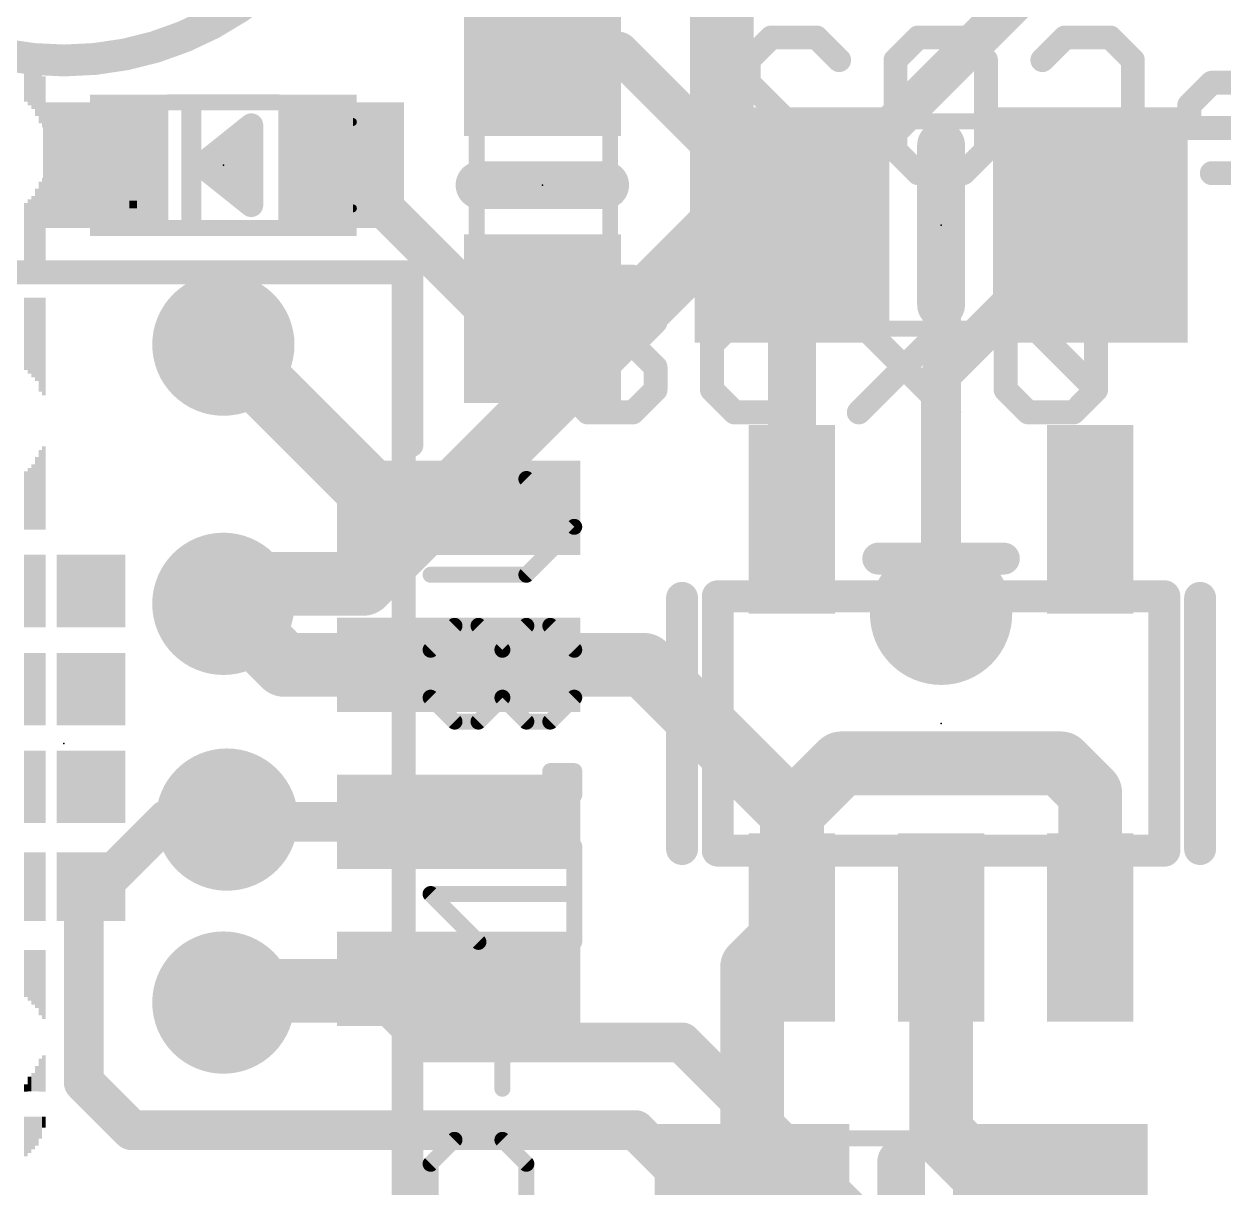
# Model space of a CAD drawing. Extents: x -2.3 to 25.5, y -0.1 to 17.9.
# Drawn here: x 2.29 to 9.93, y 6.06 to 13.47 of the extents above; entities that cross this region are included whole.
import ezdxf

# ---------------------------------------------------------------- set-up
doc = ezdxf.new("R2010")
doc.units = 0
for name, color, linetype in [('1', 12, 'CONTINUOUS'), ('16', 5, 'CONTINUOUS'), ('18', 110, 'CONTINUOUS'), ('21', 40, 'CONTINUOUS'), ('22', 6, 'CONTINUOUS'), ('23', 40, 'CONTINUOUS'), ('27', 4, 'CONTINUOUS'), ('51', 253, 'CONTINUOUS')]:
    doc.layers.add(name, color=color, linetype=linetype)

# ---------------------------------------------------------------- blocks, each defined once
blk = doc.blocks.new('RECT')
blk.add_solid([(-0.5, -0.5), (0.5, -0.5), (-0.5, 0.5), (0.5, 0.5)])
blk = doc.blocks.new('ROUNDV')
at = {"const_width": 0.5}
blk.add_lwpolyline([(0, -0.25, 1), (0, 0.25, 1), (0, -0.25)], format="xyb", dxfattribs=at)

msp = doc.modelspace()

# ---------------------------------------------------------------- linework, layer by layer
at = {"layer": '1'}
for points, const_width in [([(7.178, 12.192), (9.21, 14.224)], 0.254), ([(5.588, 13.296), (6.074, 13.296)], 0.254), ([(6.074, 13.296), (7.178, 12.192)], 0.254), ([(4.306, 12.573), (5.283, 11.596)], 0.254), ([(7.178, 12.192), (7.178, 10.3171)], 0.3048), ([(9.078, 12.192), (8.128, 11.242)], 0.254), ([(5.283, 11.596), (5.588, 11.596)], 0.254), ([(4.596, 10.39), (3.556, 11.43)], 0.4064), ([(8.128, 11.242), (8.128, 9.7155)], 0.254), ([(5.054, 10.39), (4.596, 10.39)], 0.4064), ([(3.945, 9.39), (3.556, 9.779)], 0.4064), ([(5.054, 9.39), (3.945, 9.39)], 0.4064), ([(5.054, 9.39), (6.236, 9.39)], 0.4064), ([(6.236, 9.39), (7.178, 8.448)], 0.4064), ([(7.493, 8.763), (7.178, 8.448)], 0.4064), ([(8.89, 8.763), (7.493, 8.763)], 0.4064), ([(9.078, 8.575), (8.89, 8.763)], 0.4064), ([(9.078, 7.7169), (9.078, 8.575)], 0.4064), ([(7.178, 8.448), (7.178, 7.7169)], 0.4064), ([(3.5786, 8.39), (3.5786, 8.4046)], 0.254), ([(5.054, 8.39), (3.5786, 8.39)], 0.254), ([(7.178, 7.7169), (6.924, 7.4629)], 0.4064), ([(8.128, 7.7169), (8.128, 6.411)], 0.4064), ([(6.924, 7.4629), (6.924, 5.715)], 0.4064), ([(3.707, 7.39), (3.556, 7.239)], 0.254), ([(5.054, 7.39), (3.707, 7.39)], 0.254), ([(8.824, 5.715), (8.128, 6.411)], 0.4064)]:
    msp.add_lwpolyline(points, dxfattribs=dict(at, const_width=const_width))
for points, const_width in [([(5.588, 13.3595, 1), (5.588, 13.2325)], 0.127), ([(6.1189, 13.3409, 1), (6.0291, 13.2511)], 0.127), ([(6.074, 13.2325, 1), (6.074, 13.3595)], 0.127), ([(4.3509, 12.6179, 1), (4.2611, 12.5281)], 0.127), ([(7.2542, 12.192, 1), (7.1018, 12.192)], 0.1524), ([(9.1229, 12.1471, 1), (9.0331, 12.2369)], 0.127), ([(7.1331, 12.2369, 1), (7.2229, 12.1471)], 0.127), ([(7.1331, 12.1471, 1), (7.2229, 12.2369)], 0.127), ([(5.283, 11.6595, 1), (5.283, 11.5325)], 0.127), ([(5.2381, 11.5511, 1), (5.3279, 11.6409)], 0.127), ([(5.588, 11.5325, 1), (5.588, 11.6595)], 0.127), ([(3.6278, 11.5018, 1), (3.4842, 11.3582)], 0.2032), ([(8.1915, 11.242, 1), (8.0645, 11.242)], 0.127), ([(8.0831, 11.2869, 1), (8.1729, 11.1971)], 0.127), ([(4.596, 10.4916, 1), (4.596, 10.2884)], 0.2032), ([(4.5242, 10.3182, 1), (4.6678, 10.4618)], 0.2032), ([(5.054, 10.2884, 1), (5.054, 10.4916)], 0.2032), ([(7.1018, 10.3171, 1), (7.2542, 10.3171)], 0.1524), ([(3.6278, 9.8508, 1), (3.4842, 9.7072)], 0.2032), ([(8.0645, 9.7155, 1), (8.1915, 9.7155)], 0.127), ([(3.945, 9.4916, 1), (3.945, 9.2884)], 0.2032), ([(3.8732, 9.3182, 1), (4.0168, 9.4618)], 0.2032), ([(5.054, 9.4916, 1), (5.054, 9.2884)], 0.2032), ([(5.054, 9.2884, 1), (5.054, 9.4916)], 0.2032), ([(6.3078, 9.4618, 1), (6.1642, 9.3182)], 0.2032), ([(6.236, 9.2884, 1), (6.236, 9.4916)], 0.2032), ([(7.493, 8.8646, 1), (7.493, 8.6614)], 0.2032), ([(7.5648, 8.6912, 1), (7.4212, 8.8348)], 0.2032), ([(8.9618, 8.8348, 1), (8.8182, 8.6912)], 0.2032), ([(8.89, 8.6614, 1), (8.89, 8.8646)], 0.2032), ([(9.1796, 8.575, 1), (8.9764, 8.575)], 0.2032), ([(9.0062, 8.5032, 1), (9.1498, 8.6468)], 0.2032), ([(7.2796, 8.448, 1), (7.0764, 8.448)], 0.2032), ([(7.1062, 8.5198, 1), (7.2498, 8.3762)], 0.2032), ([(7.1062, 8.3762, 1), (7.2498, 8.5198)], 0.2032), ([(3.6421, 8.4046, 1), (3.5151, 8.4046)], 0.127), ([(3.5786, 8.4535, 1), (3.5786, 8.3265)], 0.127), ([(5.054, 8.3265, 1), (5.054, 8.4535)], 0.127), ([(3.5151, 8.39, 1), (3.6421, 8.39)], 0.127), ([(7.2498, 7.6451, 1), (7.1062, 7.7887)], 0.2032), ([(8.2296, 7.7169, 1), (8.0264, 7.7169)], 0.2032), ([(7.0764, 7.7169, 1), (7.2796, 7.7169)], 0.2032), ([(8.9764, 7.7169, 1), (9.1796, 7.7169)], 0.2032), ([(7.0256, 7.4629, 1), (6.8224, 7.4629)], 0.2032), ([(6.8522, 7.5347, 1), (6.9958, 7.3911)], 0.2032), ([(3.707, 7.4535, 1), (3.707, 7.3265)], 0.127), ([(3.7519, 7.3451, 1), (3.6621, 7.4349)], 0.127), ([(5.054, 7.3265, 1), (5.054, 7.4535)], 0.127), ([(3.5111, 7.2839, 1), (3.6009, 7.1941)], 0.127), ([(8.1998, 6.4828, 1), (8.0562, 6.3392)], 0.2032), ([(8.0264, 6.411, 1), (8.2296, 6.411)], 0.2032)]:
    msp.add_lwpolyline(points, format="xyb", dxfattribs=dict(at, const_width=const_width))
at = {"layer": '16'}
for points, const_width in [([(6.731, 13.9954), (6.731, 12.192)], 0.4064), ([(6.731, 12.192), (4.445, 9.906)], 0.4064), ([(3.556, 9.906), (3.556, 9.779)], 0.4064), ([(4.445, 9.906), (3.556, 9.906)], 0.4064), ([(3.1976, 8.4046), (2.667, 7.874)], 0.254), ([(3.5786, 8.4046), (3.1976, 8.4046)], 0.254), ([(2.667, 7.874), (2.667, 6.731)], 0.254), ([(3.556, 7.239), (4.5952, 7.239)], 0.254), ([(4.5952, 7.239), (4.8492, 6.985)], 0.254), ([(6.477, 6.985), (4.8492, 6.985)], 0.254), ([(7.62, 5.842), (6.477, 6.985)], 0.254), ([(2.667, 6.731), (2.9718, 6.4262)], 0.254), ([(2.9718, 6.4262), (6.1819, 6.4262)], 0.254), ([(6.1819, 6.4262), (7.7821, 4.826)], 0.254)]:
    msp.add_lwpolyline(points, dxfattribs=dict(at, const_width=const_width))
for points, const_width in [([(6.8028, 12.1202, 1), (6.6592, 12.2638)], 0.2032), ([(6.6294, 12.192, 1), (6.8326, 12.192)], 0.2032), ([(3.6576, 9.906, 1), (3.4544, 9.906)], 0.2032), ([(3.556, 10.0076, 1), (3.556, 9.8044)], 0.2032), ([(4.445, 9.8044, 1), (4.445, 10.0076)], 0.2032), ([(4.3732, 9.9778, 1), (4.5168, 9.8342)], 0.2032), ([(3.4544, 9.779, 1), (3.6576, 9.779)], 0.2032), ([(3.1976, 8.4681, 1), (3.1976, 8.3411)], 0.127), ([(3.2425, 8.3597, 1), (3.1527, 8.4495)], 0.127), ([(3.5786, 8.3411, 1), (3.5786, 8.4681)], 0.127), ([(2.7305, 7.874, 1), (2.6035, 7.874)], 0.127), ([(2.6221, 7.9189, 1), (2.7119, 7.8291)], 0.127), ([(3.556, 7.3025, 1), (3.556, 7.1755)], 0.127), ([(4.6401, 7.2839, 1), (4.5503, 7.1941)], 0.127), ([(4.5952, 7.1755, 1), (4.5952, 7.3025)], 0.127), ([(4.8492, 7.0485, 1), (4.8492, 6.9215)], 0.127), ([(6.5219, 7.0299, 1), (6.4321, 6.9401)], 0.127), ([(6.477, 6.9215, 1), (6.477, 7.0485)], 0.127), ([(4.8043, 6.9401, 1), (4.8941, 7.0299)], 0.127), ([(2.7119, 6.7759, 1), (2.6221, 6.6861)], 0.127), ([(2.6035, 6.731, 1), (2.7305, 6.731)], 0.127), ([(2.9718, 6.4897, 1), (2.9718, 6.3627)], 0.127), ([(2.9269, 6.3813, 1), (3.0167, 6.4711)], 0.127), ([(6.2268, 6.4711, 1), (6.137, 6.3813)], 0.127), ([(6.1819, 6.3627, 1), (6.1819, 6.4897)], 0.127)]:
    msp.add_lwpolyline(points, format="xyb", dxfattribs=dict(at, const_width=const_width))
at = {"layer": '21'}
for points, const_width in [([(2.54, 13.24, 1), (2.54, 17.24, 1), (2.54, 13.24)], 0.2032), ([(3.7021, 12.8397, 1), (3.7021, 12.7635)], 0.0762), ([(3.7719, 12.827, 1), (3.6957, 12.827)], 0.0762), ([(3.7576, 12.7972, 1), (3.71, 12.8568)], 0.0762), ([(3.7338, 12.7635, 1), (3.7338, 12.8397)], 0.0762), ([(8.2042, 12.7, 1), (8.0518, 12.7)], 0.1524), ([(3.5116, 12.6873, 1), (3.5116, 12.6111)], 0.0762), ([(3.7338, 12.6111, 1), (3.7338, 12.6873)], 0.0762), ([(3.4401, 12.6028, 1), (3.3925, 12.5432)], 0.0762), ([(3.3925, 12.6028, 1), (3.4401, 12.5432)], 0.0762), ([(3.5116, 12.5349, 1), (3.5116, 12.4587)], 0.0762), ([(3.7338, 12.4587, 1), (3.7338, 12.5349)], 0.0762), ([(5.188, 12.5222, 1), (5.188, 12.3698)], 0.1524), ([(5.988, 12.3698, 1), (5.988, 12.5222)], 0.1524), ([(3.7021, 12.3825, 1), (3.7021, 12.3063)], 0.0762), ([(3.71, 12.2892, 1), (3.7576, 12.3488)], 0.0762), ([(3.7338, 12.3063, 1), (3.7338, 12.3825)], 0.0762), ([(3.6957, 12.319, 1), (3.7719, 12.319)], 0.0762), ([(4.7921, 11.89, 1), (4.7159, 11.89)], 0.0762), ([(4.754, 11.8519, 1), (4.754, 11.9281)], 0.0762), ([(8.0518, 11.684, 1), (8.2042, 11.684)], 0.1524), ([(4.7159, 10.79, 1), (4.7921, 10.79)], 0.0762), ([(7.728, 10.1178, 1), (7.728, 10.0162)], 0.1016), ([(8.528, 10.0162, 1), (8.528, 10.1178)], 0.1016), ([(6.5288, 9.817, 1), (6.4272, 9.817)], 0.1016), ([(9.8288, 9.817, 1), (9.7272, 9.817)], 0.1016), ([(6.4272, 8.217, 1), (6.5288, 8.217)], 0.1016), ([(9.7272, 8.217, 1), (9.8288, 8.217)], 0.1016), ([(4.7921, 6.99, 1), (4.7159, 6.99)], 0.0762), ([(7.9502, 6.223, 1), (7.7978, 6.223)], 0.1524)]:
    msp.add_lwpolyline(points, format="xyb", dxfattribs=dict(at, const_width=const_width))
for points, const_width in [([(3.7338, 12.827), (3.4163, 12.573)], 0.1524), ([(3.7021, 12.8016), (3.7338, 12.8016)], 0.1524), ([(3.7338, 12.319), (3.7338, 12.827)], 0.1524), ([(8.128, 12.7), (8.128, 11.684)], 0.3048), ([(3.5116, 12.6492), (3.7338, 12.6492)], 0.1524), ([(3.4163, 12.573), (3.7338, 12.319)], 0.1524), ([(3.5116, 12.4968), (3.7338, 12.4968)], 0.1524), ([(5.988, 12.446), (5.188, 12.446)], 0.3048), ([(3.7021, 12.3444), (3.7338, 12.3444)], 0.1524), ([(2.154, 11.89), (4.754, 11.89)], 0.1524), ([(4.754, 11.89), (4.754, 10.79)], 0.1524), ([(7.728, 10.067), (8.528, 10.067)], 0.2032), ([(6.478, 9.817), (6.478, 8.217)], 0.2032), ([(9.778, 9.817), (9.778, 8.217)], 0.2032), ([(4.754, 6.99), (4.754, 5.79)], 0.1524), ([(7.874, 6.223), (7.874, 5.207)], 0.3048)]:
    msp.add_lwpolyline(points, dxfattribs=dict(at, const_width=const_width))
at = {"layer": '22', "const_width": 0.1524}
for points in [[(6.9022, 13.2425), (7.0463, 13.3865)], [(7.0463, 13.3865), (7.3344, 13.3865)], [(7.3344, 13.3865), (7.4785, 13.2425)], [(7.8377, 13.2425), (7.9818, 13.3865)], [(7.9818, 13.3865), (8.2699, 13.3865)], [(8.2699, 13.3865), (8.414, 13.2425)], [(8.7733, 13.2425), (8.9173, 13.3865)], [(8.9173, 13.3865), (9.2054, 13.3865)], [(9.2054, 13.3865), (9.3495, 13.2425)], [(6.9022, 13.0984), (6.9022, 13.2425)], [(7.8377, 12.6663), (7.8377, 13.2425)], [(8.414, 13.2425), (8.414, 12.6663)], [(9.3495, 13.2425), (9.3495, 12.6663)], [(7.4785, 12.5222), (6.9022, 13.0984)], [(9.8528, 13.0984), (9.7088, 12.9544)], [(10.141, 13.0984), (9.8528, 13.0984)], [(9.7088, 12.9544), (9.7088, 12.8103)], [(9.7088, 12.8103), (10.285, 12.8103)], [(7.9818, 12.5222), (7.8377, 12.6663)], [(8.414, 12.6663), (8.2699, 12.5222)], [(8.9173, 12.5222), (8.7733, 12.6663)], [(9.3495, 12.6663), (9.2054, 12.5222)], [(6.9022, 12.5222), (7.4785, 12.5222)], [(8.2699, 12.5222), (7.9818, 12.5222)], [(9.2054, 12.5222), (8.9173, 12.5222)], [(9.8528, 12.5222), (10.141, 12.5222)], [(5.8769, 11.8625), (5.7328, 11.7185)], [(6.165, 11.8625), (5.8769, 11.8625)], [(6.3091, 11.7185), (6.165, 11.8625)], [(6.6684, 11.8625), (7.2446, 11.8625)], [(7.2446, 11.8625), (7.2446, 11.4304)], [(8.6834, 11.8625), (8.5394, 11.7185)], [(8.9716, 11.8625), (8.6834, 11.8625)], [(9.1156, 11.7185), (8.9716, 11.8625)], [(5.7328, 11.7185), (5.7328, 11.5744)], [(6.3091, 11.5744), (6.3091, 11.7185)], [(8.5394, 11.7185), (8.5394, 11.1423)], [(9.1156, 11.1423), (8.5394, 11.7185)], [(9.1156, 11.1423), (9.1156, 11.7185)], [(5.7328, 11.5744), (5.8769, 11.4304)], [(6.165, 11.4304), (6.3091, 11.5744)], [(6.8124, 11.5744), (6.6684, 11.4304)], [(6.9565, 11.5744), (6.8124, 11.5744)], [(7.2446, 11.4304), (6.9565, 11.5744)], [(8.1801, 11.5744), (7.6039, 10.9982)], [(8.1801, 10.9982), (7.6039, 11.5744)], [(5.8769, 11.4304), (5.7328, 11.2863)], [(6.165, 11.4304), (5.8769, 11.4304)], [(6.3091, 11.2863), (6.165, 11.4304)], [(6.6684, 11.4304), (6.6684, 11.1423)], [(5.7328, 11.2863), (5.7328, 11.1423)], [(6.3091, 11.1423), (6.3091, 11.2863)], [(5.7328, 11.1423), (5.8769, 10.9982)], [(6.165, 10.9982), (6.3091, 11.1423)], [(6.6684, 11.1423), (6.8124, 10.9982)], [(7.1005, 10.9982), (7.2446, 11.1423)], [(8.5394, 11.1423), (8.6834, 10.9982)], [(8.9716, 10.9982), (9.1156, 11.1423)], [(5.8769, 10.9982), (6.165, 10.9982)], [(6.8124, 10.9982), (7.1005, 10.9982)], [(8.6834, 10.9982), (8.9716, 10.9982)]]:
    msp.add_lwpolyline(points, dxfattribs=at)
at = {"layer": '22', "const_width": 0.0762}
for points in [[(7.0463, 13.4246, 1), (7.0463, 13.3484)], [(7.0732, 13.3596, 1), (7.0193, 13.4135)], [(7.3613, 13.4135, 1), (7.3075, 13.3596)], [(7.3344, 13.3484, 1), (7.3344, 13.4246)], [(7.9818, 13.4246, 1), (7.9818, 13.3484)], [(8.0087, 13.3596, 1), (7.9549, 13.4135)], [(8.2969, 13.4135, 1), (8.243, 13.3596)], [(8.2699, 13.3484, 1), (8.2699, 13.4246)], [(8.9173, 13.4246, 1), (8.9173, 13.3484)], [(8.9443, 13.3596, 1), (8.8904, 13.4135)], [(9.2324, 13.4135, 1), (9.1785, 13.3596)], [(9.2054, 13.3484, 1), (9.2054, 13.4246)], [(6.9403, 13.2425, 1), (6.8641, 13.2425)], [(6.8753, 13.2694, 1), (6.9292, 13.2155)], [(7.4515, 13.2155, 1), (7.5054, 13.2694)], [(7.8758, 13.2425, 1), (7.7996, 13.2425)], [(7.8108, 13.2694, 1), (7.8647, 13.2155)], [(8.4521, 13.2425, 1), (8.3759, 13.2425)], [(8.387, 13.2155, 1), (8.4409, 13.2694)], [(8.7463, 13.2694, 1), (8.8002, 13.2155)], [(9.3876, 13.2425, 1), (9.3114, 13.2425)], [(9.3225, 13.2155, 1), (9.3764, 13.2694)], [(6.9292, 13.1254, 1), (6.8753, 13.0715)], [(9.8528, 13.1365, 1), (9.8528, 13.0603)], [(9.8798, 13.0715, 1), (9.8259, 13.1254)], [(6.8641, 13.0984, 1), (6.9403, 13.0984)], [(9.6818, 12.9813, 1), (9.7357, 12.9274)], [(9.7469, 12.9544, 1), (9.6707, 12.9544)], [(9.7088, 12.8484, 1), (9.7088, 12.7722)], [(9.6707, 12.8103, 1), (9.7469, 12.8103)], [(7.8647, 12.6932, 1), (7.8108, 12.6393)], [(7.7996, 12.6663, 1), (7.8758, 12.6663)], [(8.3759, 12.6663, 1), (8.4521, 12.6663)], [(8.4409, 12.6393, 1), (8.387, 12.6932)], [(8.8002, 12.6932, 1), (8.7463, 12.6393)], [(9.3114, 12.6663, 1), (9.3876, 12.6663)], [(9.3764, 12.6393, 1), (9.3225, 12.6932)], [(6.9022, 12.5603, 1), (6.9022, 12.4841)], [(7.4515, 12.4953, 1), (7.5054, 12.5491)], [(7.4785, 12.4841, 1), (7.4785, 12.5603)], [(7.9818, 12.5603, 1), (7.9818, 12.4841)], [(7.9549, 12.4953, 1), (8.0087, 12.5491)], [(8.243, 12.5491, 1), (8.2969, 12.4953)], [(8.2699, 12.4841, 1), (8.2699, 12.5603)], [(8.9173, 12.5603, 1), (8.9173, 12.4841)], [(8.8904, 12.4953, 1), (8.9443, 12.5491)], [(9.1785, 12.5491, 1), (9.2324, 12.4953)], [(9.2054, 12.4841, 1), (9.2054, 12.5603)], [(9.8528, 12.5603, 1), (9.8528, 12.4841)], [(5.8769, 11.9006, 1), (5.8769, 11.8244)], [(5.9038, 11.8356, 1), (5.8499, 11.8895)], [(6.1919, 11.8895, 1), (6.1381, 11.8356)], [(6.165, 11.8244, 1), (6.165, 11.9006)], [(6.6684, 11.9006, 1), (6.6684, 11.8244)], [(7.2827, 11.8625, 1), (7.2065, 11.8625)], [(7.2446, 11.8244, 1), (7.2446, 11.9006)], [(8.6834, 11.9006, 1), (8.6834, 11.8244)], [(8.7104, 11.8356, 1), (8.6565, 11.8895)], [(8.9985, 11.8895, 1), (8.9446, 11.8356)], [(8.9716, 11.8244, 1), (8.9716, 11.9006)], [(5.7709, 11.7185, 1), (5.6947, 11.7185)], [(5.7059, 11.7454, 1), (5.7598, 11.6915)], [(6.3472, 11.7185, 1), (6.271, 11.7185)], [(6.2821, 11.6915, 1), (6.336, 11.7454)], [(8.5663, 11.7454, 1), (8.5124, 11.6915)], [(8.5124, 11.7454, 1), (8.5663, 11.6915)], [(8.5775, 11.7185, 1), (8.5013, 11.7185)], [(9.1537, 11.7185, 1), (9.0775, 11.7185)], [(9.0887, 11.6915, 1), (9.1426, 11.7454)], [(5.7598, 11.6014, 1), (5.7059, 11.5475)], [(6.336, 11.5475, 1), (6.2821, 11.6014)], [(6.8124, 11.6125, 1), (6.8124, 11.5363)], [(6.8393, 11.5475, 1), (6.7855, 11.6014)], [(6.9735, 11.6085, 1), (6.9394, 11.5403)], [(6.9565, 11.5363, 1), (6.9565, 11.6125)], [(7.6308, 11.6014, 1), (7.5769, 11.5475)], [(8.207, 11.5475, 1), (8.1532, 11.6014)], [(5.6947, 11.5744, 1), (5.7709, 11.5744)], [(6.271, 11.5744, 1), (6.3472, 11.5744)], [(5.8769, 11.4685, 1), (5.8769, 11.3923)], [(5.9038, 11.4034, 1), (5.8499, 11.4573)], [(5.8499, 11.4034, 1), (5.9038, 11.4573)], [(6.1919, 11.4573, 1), (6.1381, 11.4034)], [(6.1381, 11.4573, 1), (6.1919, 11.4034)], [(6.165, 11.3923, 1), (6.165, 11.4685)], [(6.6414, 11.4573, 1), (6.6953, 11.4034)], [(6.7065, 11.4304, 1), (6.6303, 11.4304)], [(7.2065, 11.4304, 1), (7.2827, 11.4304)], [(7.2275, 11.3963, 1), (7.2616, 11.4644)], [(5.7709, 11.2863, 1), (5.6947, 11.2863)], [(5.7059, 11.3133, 1), (5.7598, 11.2594)], [(6.3472, 11.2863, 1), (6.271, 11.2863)], [(6.2821, 11.2594, 1), (6.336, 11.3133)], [(5.7598, 11.1692, 1), (5.7059, 11.1153)], [(5.6947, 11.1423, 1), (5.7709, 11.1423)], [(6.271, 11.1423, 1), (6.3472, 11.1423)], [(6.336, 11.1153, 1), (6.2821, 11.1692)], [(6.6953, 11.1692, 1), (6.6414, 11.1153)], [(6.6303, 11.1423, 1), (6.7065, 11.1423)], [(7.2715, 11.1153, 1), (7.2176, 11.1692)], [(8.5663, 11.1692, 1), (8.5124, 11.1153)], [(8.5013, 11.1423, 1), (8.5775, 11.1423)], [(9.0775, 11.1423, 1), (9.1537, 11.1423)], [(9.1426, 11.1153, 1), (9.0887, 11.1692)], [(9.0887, 11.1153, 1), (9.1426, 11.1692)], [(5.8769, 11.0363, 1), (5.8769, 10.9601)], [(5.8499, 10.9713, 1), (5.9038, 11.0251)], [(6.1381, 11.0251, 1), (6.1919, 10.9713)], [(6.165, 10.9601, 1), (6.165, 11.0363)], [(6.8124, 11.0363, 1), (6.8124, 10.9601)], [(6.7855, 10.9713, 1), (6.8393, 11.0251)], [(7.0736, 11.0251, 1), (7.1275, 10.9713)], [(7.1005, 10.9601, 1), (7.1005, 11.0363)], [(7.5769, 11.0251, 1), (7.6308, 10.9713)], [(8.1532, 10.9713, 1), (8.207, 11.0251)], [(8.6834, 11.0363, 1), (8.6834, 10.9601)], [(8.6565, 10.9713, 1), (8.7104, 11.0251)], [(8.9446, 11.0251, 1), (8.9985, 10.9713)], [(8.9716, 10.9601, 1), (8.9716, 11.0363)]]:
    msp.add_lwpolyline(points, format="xyb", dxfattribs=at)
at = {"layer": '23'}
for p in [(3.556, 12.573), (5.588, 12.446), (8.128, 12.192), (8.128, 9.017), (2.54, 8.89)]:
    msp.add_point(p, dxfattribs=at)
at = {"layer": '27', "const_width": 0.1016}
for points in [[(5.4861, 10.5744), (4.876, 10.5744)], [(5.7912, 10.2693), (5.4861, 10.5744)], [(5.4861, 9.9643), (5.7912, 10.2693)], [(4.876, 9.9643), (5.4861, 9.9643)], [(4.876, 9.4863), (5.0286, 9.6389)], [(5.0286, 9.6389), (5.1811, 9.6389)], [(5.1811, 9.6389), (5.3336, 9.4863)], [(5.3336, 9.4863), (5.4861, 9.6389)], [(5.4861, 9.6389), (5.6387, 9.6389)], [(5.6387, 9.6389), (5.7912, 9.4863)], [(4.876, 9.1813), (4.876, 9.4863)], [(5.3336, 9.1813), (5.3336, 9.4863)], [(5.7912, 9.4863), (5.7912, 9.1813)], [(5.0286, 9.0288), (4.876, 9.1813)], [(5.3336, 9.1813), (5.1811, 9.0288)], [(5.4861, 9.0288), (5.3336, 9.1813)], [(5.7912, 9.1813), (5.6387, 9.0288)], [(5.1811, 9.0288), (5.0286, 9.0288)], [(5.6387, 9.0288), (5.4861, 9.0288)], [(5.6387, 8.561), (5.6387, 8.7135)], [(5.6387, 8.7135), (5.7912, 8.7135)], [(5.7912, 8.7135), (5.7912, 8.561)], [(5.7912, 8.561), (5.6387, 8.561)], [(5.7912, 7.6255), (5.7912, 8.2356)], [(5.1811, 7.6255), (4.876, 7.9305)], [(4.876, 7.9305), (5.7912, 7.9305)], [(5.3336, 6.69), (5.3336, 7.3001)], [(4.876, 6.212), (5.0286, 6.3646)], [(5.0286, 6.3646), (5.3336, 6.3646)], [(5.3336, 6.3646), (5.4861, 6.212)], [(4.876, 5.7544), (4.876, 6.212)], [(5.4861, 6.212), (5.4861, 5.7544)]]:
    msp.add_lwpolyline(points, dxfattribs=at)
at = {"layer": '27', "const_width": 0.0508}
for points in [[(4.876, 10.5998, 1), (4.876, 10.549)], [(5.5041, 10.5924, 1), (5.4682, 10.5564)], [(5.4861, 10.549, 1), (5.4861, 10.5998)], [(5.8092, 10.2514, 1), (5.7732, 10.2873)], [(5.7732, 10.2514, 1), (5.8092, 10.2873)], [(4.876, 9.9897, 1), (4.876, 9.9389)], [(5.4861, 9.9389, 1), (5.4861, 9.9897)], [(5.4682, 9.9822, 1), (5.5041, 9.9463)], [(5.0286, 9.6643, 1), (5.0286, 9.6135)], [(5.0465, 9.6209, 1), (5.0106, 9.6568)], [(5.199, 9.6568, 1), (5.1631, 9.6209)], [(5.1811, 9.6135, 1), (5.1811, 9.6643)], [(5.4861, 9.6643, 1), (5.4861, 9.6135)], [(5.5041, 9.6209, 1), (5.4682, 9.6568)], [(5.6566, 9.6568, 1), (5.6207, 9.6209)], [(5.6387, 9.6135, 1), (5.6387, 9.6643)], [(4.9014, 9.4863, 1), (4.8506, 9.4863)], [(4.8581, 9.5043, 1), (4.894, 9.4684)], [(5.359, 9.4863, 1), (5.3082, 9.4863)], [(5.3156, 9.5043, 1), (5.3516, 9.4684)], [(5.3156, 9.4684, 1), (5.3516, 9.5043)], [(5.8166, 9.4863, 1), (5.7658, 9.4863)], [(5.7732, 9.4684, 1), (5.8092, 9.5043)], [(4.8506, 9.1813, 1), (4.9014, 9.1813)], [(4.894, 9.1992, 1), (4.8581, 9.1633)], [(5.3516, 9.1992, 1), (5.3156, 9.1633)], [(5.3082, 9.1813, 1), (5.359, 9.1813)], [(5.3516, 9.1633, 1), (5.3156, 9.1992)], [(5.7658, 9.1813, 1), (5.8166, 9.1813)], [(5.8092, 9.1633, 1), (5.7732, 9.1992)], [(5.0286, 9.0542, 1), (5.0286, 9.0034)], [(5.0106, 9.0108, 1), (5.0465, 9.0467)], [(5.1631, 9.0467, 1), (5.199, 9.0108)], [(5.1811, 9.0034, 1), (5.1811, 9.0542)], [(5.4861, 9.0542, 1), (5.4861, 9.0034)], [(5.4682, 9.0108, 1), (5.5041, 9.0467)], [(5.6207, 9.0467, 1), (5.6566, 9.0108)], [(5.6387, 9.0034, 1), (5.6387, 9.0542)], [(5.6641, 8.7135, 1), (5.6133, 8.7135)], [(5.6387, 8.7389, 1), (5.6387, 8.6881)], [(5.8166, 8.7135, 1), (5.7658, 8.7135)], [(5.7912, 8.6881, 1), (5.7912, 8.7389)], [(5.6387, 8.5864, 1), (5.6387, 8.5356)], [(5.6133, 8.561, 1), (5.6641, 8.561)], [(5.7658, 8.561, 1), (5.8166, 8.561)], [(5.7912, 8.5356, 1), (5.7912, 8.5864)], [(5.8166, 8.2356, 1), (5.7658, 8.2356)], [(4.876, 7.9559, 1), (4.876, 7.9051)], [(4.894, 7.9485, 1), (4.8581, 7.9126)], [(5.7912, 7.9051, 1), (5.7912, 7.9559)], [(5.1631, 7.6075, 1), (5.199, 7.6434)], [(5.7658, 7.6255, 1), (5.8166, 7.6255)], [(5.359, 7.3001, 1), (5.3082, 7.3001)], [(5.3082, 6.69, 1), (5.359, 6.69)], [(5.0286, 6.39, 1), (5.0286, 6.3392)], [(5.0465, 6.3466, 1), (5.0106, 6.3825)], [(5.3516, 6.3825, 1), (5.3156, 6.3466)], [(5.3336, 6.3392, 1), (5.3336, 6.39)], [(4.9014, 6.212, 1), (4.8506, 6.212)], [(4.8581, 6.23, 1), (4.894, 6.1941)], [(5.5115, 6.212, 1), (5.4607, 6.212)], [(5.4682, 6.1941, 1), (5.5041, 6.23)]]:
    msp.add_lwpolyline(points, format="xyb", dxfattribs=at)
at = {"layer": '51'}
for points, const_width in [([(3.206, 12.973), (3.906, 12.973)], 0.1016), ([(5.169, 12.802), (5.169, 12.09)], 0.1016), ([(6.02, 12.802), (6.02, 12.09)], 0.1016), ([(7.747, 12.852), (8.509, 12.852)], 0.1016), ([(3.181, 12.173), (3.906, 12.173)], 0.1016), ([(0.454, 11.89), (4.704, 11.89)], 0.1524), ([(4.704, 11.89), (4.704, 5.79)], 0.1524), ([(7.772, 11.532), (8.509, 11.532)], 0.1016), ([(6.7056, 8.2066), (6.7056, 9.8274)], 0.2032), ([(6.7056, 9.8274), (9.5504, 9.8274)], 0.2032), ([(9.5504, 9.8274), (9.5504, 8.2066)], 0.2032), ([(9.5504, 8.2066), (6.7056, 8.2066)], 0.2032), ([(7.493, 6.375), (8.255, 6.375)], 0.1016)]:
    msp.add_lwpolyline(points, dxfattribs=dict(at, const_width=const_width))
for points, const_width in [([(3.206, 12.9984, 1), (3.206, 12.9476)], 0.0508), ([(3.906, 12.9476, 1), (3.906, 12.9984)], 0.0508), ([(2.756, 12.273, 0.9168), (2.756, 12.873)], 0.1016), ([(2.7582, 12.8983, 1), (2.7538, 12.8477)], 0.0508), ([(4.381, 12.848, 1), (4.381, 12.298)], 0.0508), ([(4.381, 12.8353, 1), (4.381, 12.8607)], 0.0254), ([(5.1944, 12.802, 1), (5.1436, 12.802)], 0.0508), ([(6.0454, 12.802, 1), (5.9946, 12.802)], 0.0508), ([(7.747, 12.8774, 1), (7.747, 12.8266)], 0.0508), ([(8.509, 12.8266, 1), (8.509, 12.8774)], 0.0508), ([(2.7538, 12.2983, 1), (2.7582, 12.2477)], 0.0508), ([(2.931, 12.148, 1), (2.931, 12.298, 1), (2.931, 12.148)], 0.0508), ([(4.381, 12.2853, 1), (4.381, 12.3107)], 0.0254), ([(3.181, 12.1984, 1), (3.181, 12.1476)], 0.0508), ([(3.906, 12.1476, 1), (3.906, 12.1984)], 0.0508), ([(5.1436, 12.09, 1), (5.1944, 12.09)], 0.0508), ([(5.9946, 12.09, 1), (6.0454, 12.09)], 0.0508), ([(4.7421, 11.89, 1), (4.6659, 11.89)], 0.0762), ([(4.704, 11.8519, 1), (4.704, 11.9281)], 0.0762), ([(7.772, 11.5574, 1), (7.772, 11.5066)], 0.0508), ([(8.509, 11.5066, 1), (8.509, 11.5574)], 0.0508), ([(6.7564, 9.8274, 1), (6.6548, 9.8274)], 0.1016), ([(6.7056, 9.8782, 1), (6.7056, 9.7766)], 0.1016), ([(9.6012, 9.8274, 1), (9.4996, 9.8274)], 0.1016), ([(9.5504, 9.7766, 1), (9.5504, 9.8782)], 0.1016), ([(6.7056, 8.2574, 1), (6.7056, 8.1558)], 0.1016), ([(6.6548, 8.2066, 1), (6.7564, 8.2066)], 0.1016), ([(9.4996, 8.2066, 1), (9.6012, 8.2066)], 0.1016), ([(9.5504, 8.1558, 1), (9.5504, 8.2574)], 0.1016), ([(7.493, 6.4004, 1), (7.493, 6.3496)], 0.0508), ([(8.255, 6.3496, 1), (8.255, 6.4004)], 0.0508)]:
    msp.add_lwpolyline(points, format="xyb", dxfattribs=dict(at, const_width=const_width))

# ---------------------------------------------------------------- block references
at = {"layer": '1', "xscale": 1.075, "rotation": 270}
for p in [(5.588, 13.296), (5.588, 11.596)]:
    msp.add_blockref('RECT', p, dxfattribs=at)
at = {"layer": '1', "xscale": 0.8, "yscale": 0.8, "rotation": 90}
for p in [(2.806, 12.573), (4.306, 12.573)]:
    msp.add_blockref('RECT', p, dxfattribs=at)
at = {"layer": '1'}
for p, xscale, yscale in [((7.178, 12.192), 1.24, 1.5), ((9.078, 12.192), 1.24, 1.5), ((7.178, 10.3171), 0.55, 1.2), ((9.078, 10.3171), 0.55, 1.2), ((5.054, 10.39), 1.55, 0.6), ((5.054, 9.39), 1.55, 0.6), ((5.054, 8.39), 1.55, 0.6), ((7.178, 7.7169), 0.55, 1.2), ((8.128, 7.7169), 0.55, 1.2), ((9.078, 7.7169), 0.55, 1.2), ((5.054, 7.39), 1.55, 0.6), ((6.924, 5.715), 1.24, 1.5), ((8.824, 5.715), 1.24, 1.5)]:
    msp.add_blockref('RECT', p, dxfattribs=dict(at, xscale=xscale, yscale=yscale))
at = {"layer": '18', "xscale": 0.9064, "yscale": 0.9064}
for p in [(3.556, 11.43), (3.556, 11.43), (3.556, 9.779), (3.556, 9.779), (8.128, 9.7155), (8.128, 9.7155), (3.5786, 8.4046), (3.5786, 8.4046), (3.556, 7.239), (3.556, 7.239)]:
    msp.add_blockref('ROUNDV', p, dxfattribs=at)
at = {"layer": '21', "xscale": 0.762, "yscale": 0.127, "rotation": 90}
msp.add_blockref('RECT', (3.3528, 12.573), dxfattribs=at)
at = {"layer": '22', "rotation": 270}
for p, xscale, yscale in [((2.2976, 13.1382), 0.3226, 0.0231), ((2.3207, 13.1153), 0.3226, 0.0231), ((2.3438, 13.0924), 0.3226, 0.0231), ((2.3669, 13.0581), 0.3454, 0.0231), ((2.39, 13.0124), 0.3454, 0.0231), ((2.413, 12.9769), 0.3251, 0.0229), ((2.39, 12.1806), 0.5766, 0.0231), ((2.413, 12.192), 0.5994, 0.0229), ((2.3669, 12.1577), 0.5309, 0.0231), ((2.2976, 12.112), 0.4394, 0.0231), ((2.3207, 12.1234), 0.4623, 0.0231), ((2.3438, 12.1349), 0.4851, 0.0231), ((2.2976, 11.4986), 0.4623, 0.0231), ((2.3207, 11.4871), 0.4851, 0.0231), ((2.3438, 11.4757), 0.508, 0.0231), ((2.3669, 11.4643), 0.5309, 0.0231), ((2.39, 11.43), 0.5994, 0.0231), ((2.413, 11.4186), 0.6223, 0.0229), ((2.413, 10.5169), 0.5309, 0.0229), ((2.3669, 10.4826), 0.4623, 0.0231), ((2.39, 10.5054), 0.508, 0.0231), ((2.3207, 10.4483), 0.3937, 0.0231), ((2.3438, 10.4597), 0.4166, 0.0231), ((2.2976, 10.4369), 0.3708, 0.0231), ((2.2976, 9.8603), 0.4623, 0.0231), ((2.3207, 9.8603), 0.4623, 0.0231), ((2.3438, 9.8603), 0.4623, 0.0231), ((2.3669, 9.8603), 0.4623, 0.0231), ((2.39, 9.8603), 0.4623, 0.0231), ((2.413, 9.8603), 0.4623, 0.0229), ((2.5053, 9.8603), 0.4623, 0.0231), ((2.5284, 9.8603), 0.4623, 0.0231), ((2.5516, 9.8603), 0.4623, 0.0231), ((2.5747, 9.8603), 0.4623, 0.0231), ((2.5978, 9.8603), 0.4623, 0.0231), ((2.6209, 9.8603), 0.4623, 0.0231), ((2.644, 9.8603), 0.4623, 0.0231), ((2.667, 9.8603), 0.4623, 0.0229), ((2.69, 9.8603), 0.4623, 0.0231), ((2.7131, 9.8603), 0.4623, 0.0231), ((2.7362, 9.8603), 0.4623, 0.0231), ((2.7593, 9.8603), 0.4623, 0.0231), ((2.7824, 9.8603), 0.4623, 0.0231), ((2.8056, 9.8603), 0.4623, 0.0231), ((2.8287, 9.8603), 0.4623, 0.0231), ((2.8518, 9.8603), 0.4623, 0.0231), ((2.8749, 9.8603), 0.4623, 0.0231), ((2.898, 9.8603), 0.4623, 0.0231), ((2.921, 9.8603), 0.4623, 0.0229), ((2.2976, 9.2354), 0.4623, 0.0231), ((2.3207, 9.2354), 0.4623, 0.0231), ((2.3438, 9.2354), 0.4623, 0.0231), ((2.3669, 9.2354), 0.4623, 0.0231), ((2.39, 9.2354), 0.4623, 0.0231), ((2.413, 9.2354), 0.4623, 0.0229), ((2.5053, 9.2354), 0.4623, 0.0231), ((2.5284, 9.2354), 0.4623, 0.0231), ((2.5516, 9.2354), 0.4623, 0.0231), ((2.5747, 9.2354), 0.4623, 0.0231), ((2.5978, 9.2354), 0.4623, 0.0231), ((2.6209, 9.2354), 0.4623, 0.0231), ((2.644, 9.2354), 0.4623, 0.0231), ((2.667, 9.2354), 0.4623, 0.0229), ((2.69, 9.2354), 0.4623, 0.0231), ((2.7131, 9.2354), 0.4623, 0.0231), ((2.7362, 9.2354), 0.4623, 0.0231), ((2.7593, 9.2354), 0.4623, 0.0231), ((2.7824, 9.2354), 0.4623, 0.0231), ((2.8056, 9.2354), 0.4623, 0.0231), ((2.8287, 9.2354), 0.4623, 0.0231), ((2.8518, 9.2354), 0.4623, 0.0231), ((2.8749, 9.2354), 0.4623, 0.0231), ((2.898, 9.2354), 0.4623, 0.0231), ((2.921, 9.2354), 0.4623, 0.0229), ((2.2976, 8.6131), 0.4623, 0.0231), ((2.3207, 8.6131), 0.4623, 0.0231), ((2.3438, 8.6131), 0.4623, 0.0231), ((2.3669, 8.6131), 0.4623, 0.0231), ((2.39, 8.6131), 0.4623, 0.0231), ((2.413, 8.6131), 0.4623, 0.0229), ((2.5053, 8.6131), 0.4623, 0.0231), ((2.5284, 8.6131), 0.4623, 0.0231), ((2.5516, 8.6131), 0.4623, 0.0231), ((2.5747, 8.6131), 0.4623, 0.0231), ((2.5978, 8.6131), 0.4623, 0.0231), ((2.6209, 8.6131), 0.4623, 0.0231), ((2.644, 8.6131), 0.4623, 0.0231), ((2.667, 8.6131), 0.4623, 0.0229), ((2.69, 8.6131), 0.4623, 0.0231), ((2.7131, 8.6131), 0.4623, 0.0231), ((2.7362, 8.6131), 0.4623, 0.0231), ((2.7593, 8.6131), 0.4623, 0.0231), ((2.7824, 8.6131), 0.4623, 0.0231), ((2.8056, 8.6131), 0.4623, 0.0231), ((2.8287, 8.6131), 0.4623, 0.0231), ((2.8518, 8.6131), 0.4623, 0.0231), ((2.8749, 8.6131), 0.4623, 0.0231), ((2.898, 8.6131), 0.4623, 0.0231), ((2.921, 8.6131), 0.4623, 0.0229), ((2.2976, 7.9781), 0.4369, 0.0231), ((2.3207, 7.9781), 0.4369, 0.0231), ((2.3438, 7.9781), 0.4369, 0.0231), ((2.3669, 7.9781), 0.4369, 0.0231), ((2.39, 7.9781), 0.4369, 0.0231), ((2.413, 7.9781), 0.4369, 0.0229), ((2.5053, 7.9781), 0.4369, 0.0231), ((2.5284, 7.9781), 0.4369, 0.0231), ((2.5516, 7.9781), 0.4369, 0.0231), ((2.5747, 7.9781), 0.4369, 0.0231), ((2.5978, 7.9781), 0.4369, 0.0231), ((2.6209, 7.9781), 0.4369, 0.0231), ((2.644, 7.9781), 0.4369, 0.0231), ((2.667, 7.9781), 0.4369, 0.0229), ((2.69, 7.9781), 0.4369, 0.0231), ((2.7131, 7.9781), 0.4369, 0.0231), ((2.7362, 7.9781), 0.4369, 0.0231), ((2.7593, 7.9781), 0.4369, 0.0231), ((2.7824, 7.9781), 0.4369, 0.0231), ((2.8056, 7.9781), 0.4369, 0.0231), ((2.8287, 7.9781), 0.4369, 0.0231), ((2.8518, 7.9781), 0.4369, 0.0231), ((2.8749, 7.9781), 0.4369, 0.0231), ((2.898, 7.9781), 0.4369, 0.0231), ((2.921, 7.9781), 0.4369, 0.0229), ((2.2976, 7.4244), 0.2997, 0.0231), ((2.3207, 7.413), 0.3226, 0.0231), ((2.3438, 7.4003), 0.348, 0.0231), ((2.3669, 7.3889), 0.3708, 0.0231), ((2.39, 7.366), 0.4166, 0.0231), ((2.413, 7.3546), 0.4394, 0.0229), ((2.39, 6.7767), 0.2083, 0.0231), ((2.413, 6.7881), 0.2311, 0.0229), ((2.3669, 6.7539), 0.1626, 0.0231), ((2.3207, 6.7196), 0.094, 0.0231), ((2.3438, 6.731), 0.1168, 0.0231), ((2.2976, 6.6954), 0.0457, 0.0231), ((2.2976, 6.3856), 0.254, 0.0231), ((2.3207, 6.397), 0.2311, 0.0231), ((2.3438, 6.4084), 0.2083, 0.0231), ((2.3669, 6.4199), 0.1854, 0.0231), ((2.39, 6.4427), 0.1397, 0.0231), ((2.413, 6.477), 0.0711, 0.0229)]:
    msp.add_blockref('RECT', p, dxfattribs=dict(at, xscale=xscale, yscale=yscale))
at = {"layer": '51'}
for p, xscale, yscale, rotation in [((5.5931, 13.0342), 0.5001, 0.95, 270), ((2.856, 12.923), 0.2, 0.3, 90), ((3.0935, 12.573), 0.9, 0.225, 90), ((4.156, 12.923), 0.2, 0.5, 90), ((4.0185, 12.573), 0.55, 0.225, 90), ((4.156, 12.798), 0.1, 0.1, 90), ((4.156, 12.348), 0.1, 0.1, 90), ((2.781, 12.223), 0.2, 0.15, 90), ((2.981, 12.323), 0.05, 0.05, 90), ((4.156, 12.223), 0.2, 0.5, 90), ((3.0185, 12.148), 0.05, 0.375, 90), ((5.5931, 11.8658), 0.5001, 0.95, 270)]:
    msp.add_blockref('RECT', p, dxfattribs=dict(at, xscale=xscale, yscale=yscale, rotation=rotation))
for p, xscale, yscale in [((7.4108, 12.1932), 0.7501, 1.4501), ((8.8587, 12.1932), 0.7501, 1.4501), ((7.178, 10.192), 0.5, 0.65), ((9.078, 10.192), 0.5, 0.65), ((7.178, 7.842), 0.5, 0.65), ((8.128, 7.842), 0.5, 0.65), ((9.078, 7.842), 0.5, 0.65), ((7.1569, 5.7161), 0.7501, 1.4501), ((8.6047, 5.7161), 0.7501, 1.4501)]:
    msp.add_blockref('RECT', p, dxfattribs=dict(at, xscale=xscale, yscale=yscale))

doc.saveas('drawing.dxf')
